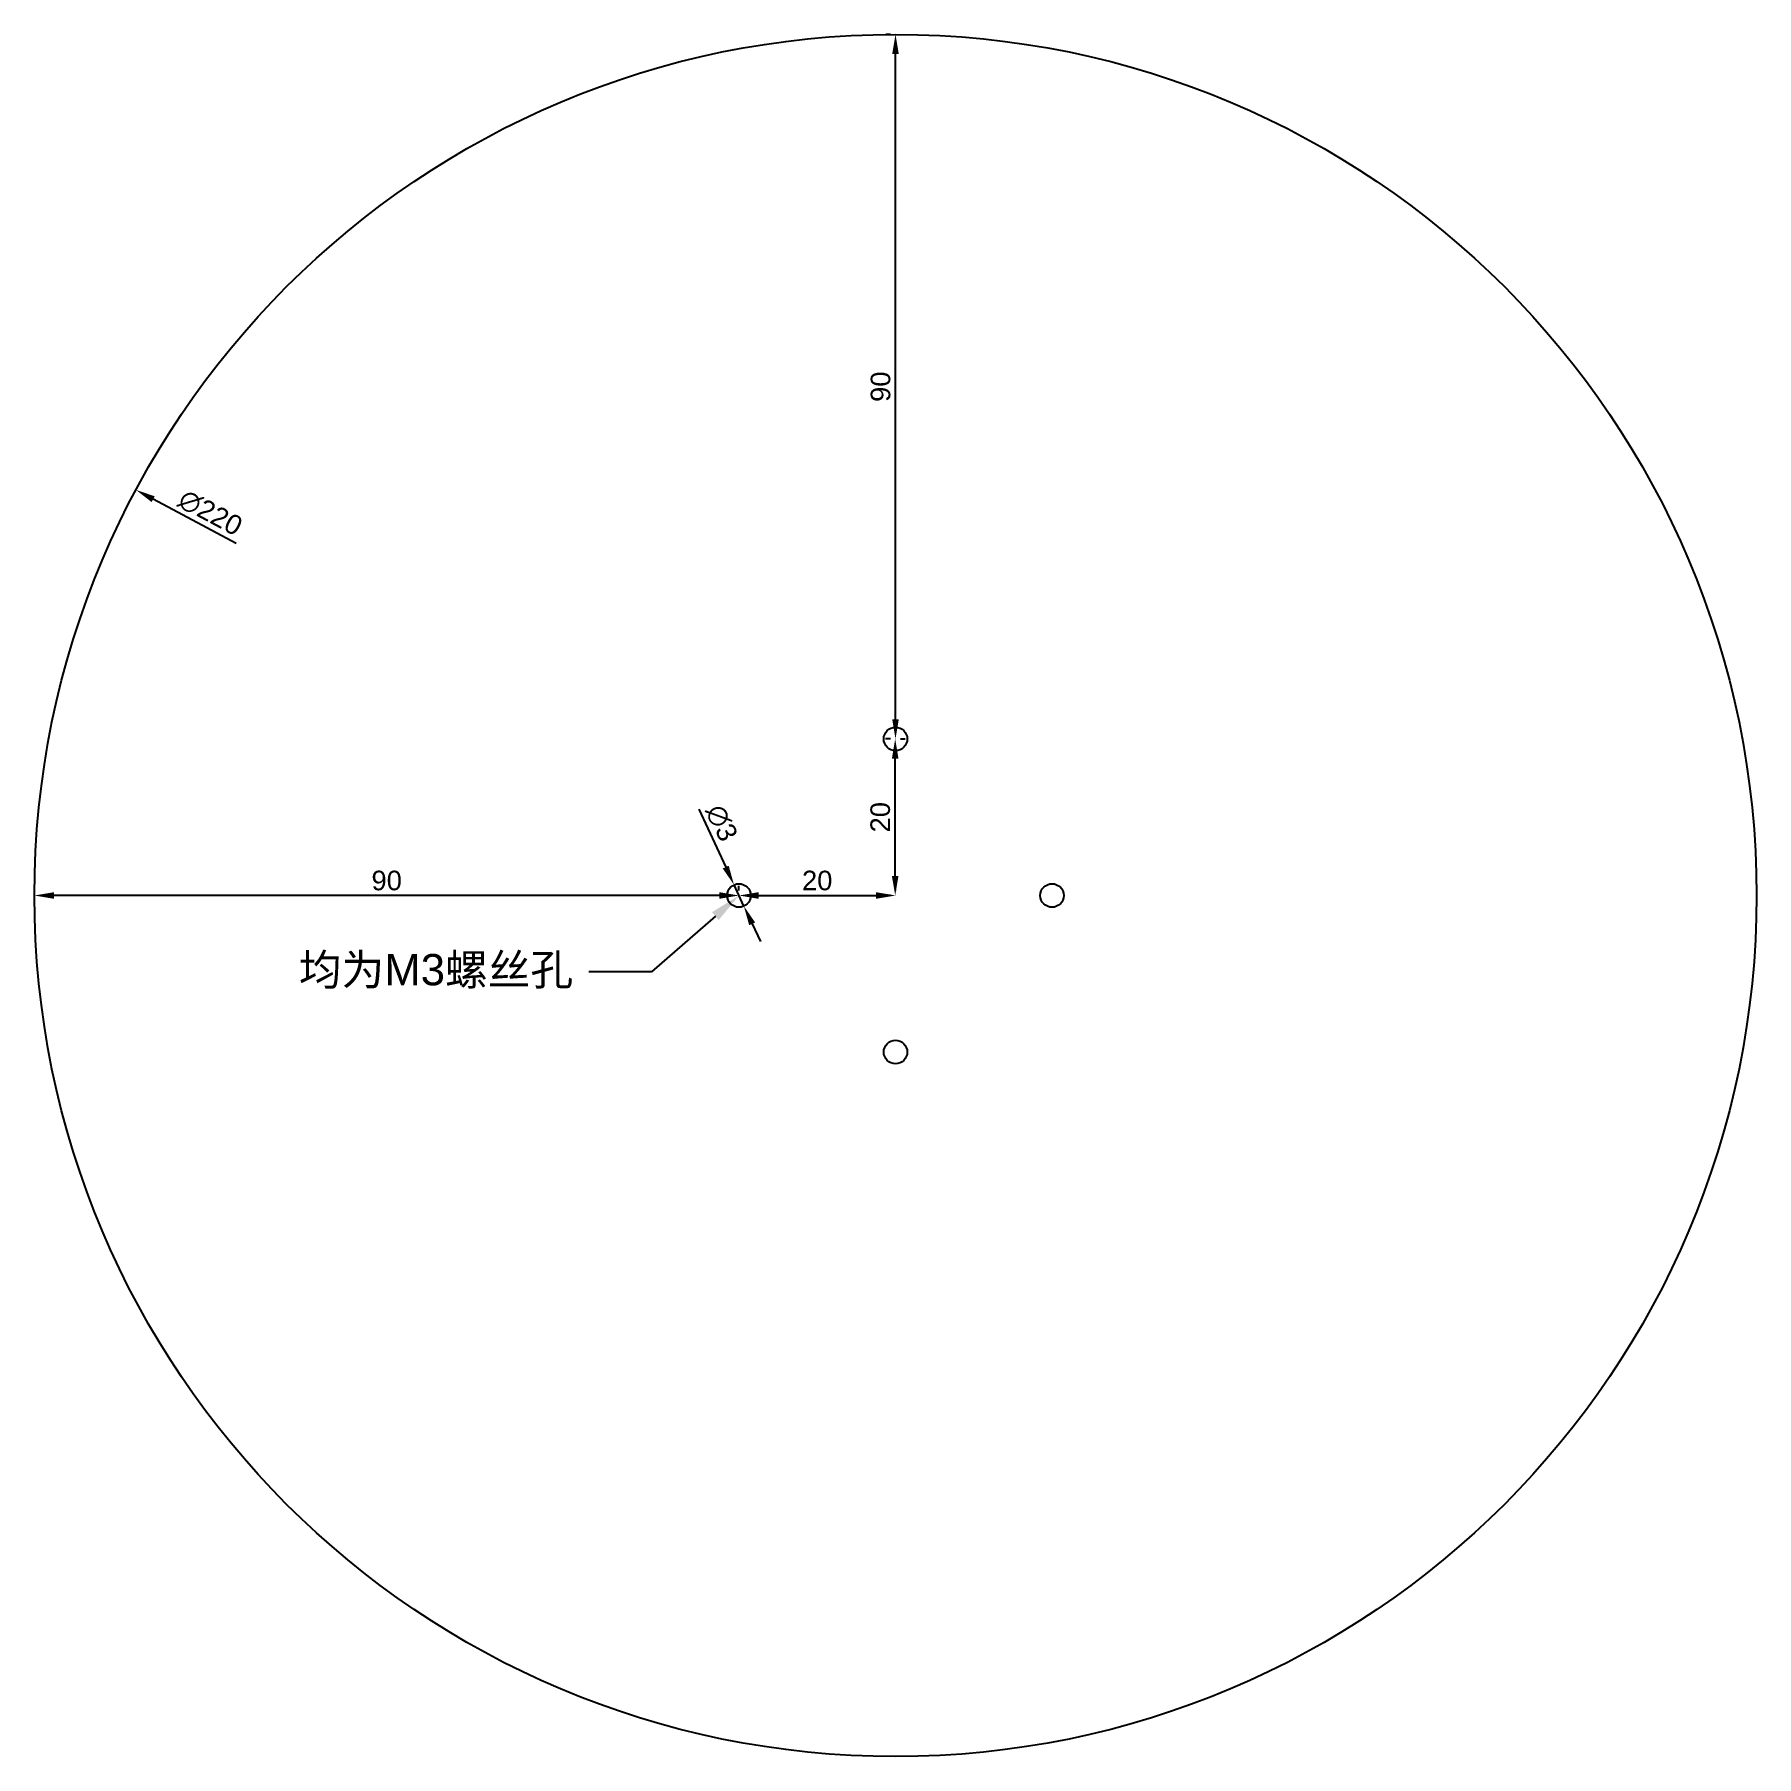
# Model space of a CAD drawing. Header units: millimetres. Extents: x 135 to 355, y 135 to 355.
import ezdxf
from ezdxf import colors
from ezdxf.entities.mleader import LeaderData, LeaderLine
from ezdxf.math import Vec2, Vec3

# ---------------------------------------------------------------- set-up
doc = ezdxf.new("R2010")
doc.units = ezdxf.units.MM
doc.styles.get("Standard").update_dxf_attribs({"font": 'arial.ttf'})
doc.dimstyles.new('ISO-25', dxfattribs={"dimtxt": 2.5, "dimasz": 2.5, "dimexe": 1.25, "dimexo": 0.625, "dimtad": 1, "dimtxsty": 'Standard', "dimcen": 2.5, "dimadec": 0, "dimazin": 0, "dimtfac": 1, "dimtmove": 0, "dimatfit": 3, "dimfxl": 1, "dimarcsym": 0})

# ---------------------------------------------------------------- blocks, each defined once
blk = doc.blocks.new('*D44')
at = {"color": 0, "lineweight": -2, "transparency": 16777216}
for p, q in [((135, 245.63), (135, 246.25)), ((222.5, 245), (137.5, 245)), ((225, 245.63), (225, 246.25))]:
    blk.add_line(p, q, dxfattribs=at)
at = {"color": 0, "transparency": 16777216}
for points in [[(137.5, 245.42), (137.5, 244.58), (135, 245)], [(222.5, 245.42), (222.5, 244.58), (225, 245)]]:
    blk.add_solid(points, dxfattribs=at)
at = {"layer": 'Defpoints', "color": 0, "transparency": 16777216}
for p in [(135, 245), (135, 245), (225, 245)]:
    blk.add_point(p, dxfattribs=at)
at = {"color": 0, "transparency": 16777216, "insert": (180, 246.9), "char_height": 2.5, "attachment_point": 5}
blk.add_mtext('90', dxfattribs=at)
blk = doc.blocks.new('*D46')
at = {"color": 0, "lineweight": -2, "transparency": 16777216}
for p, q in [((244.38, 265), (243.71, 265)), ((244.96, 247.5), (244.96, 262.5)), ((244.38, 245), (243.71, 245))]:
    blk.add_line(p, q, dxfattribs=at)
at = {"color": 0, "transparency": 16777216}
for points in [[(244.54, 262.5), (245.38, 262.5), (244.96, 265)], [(244.54, 247.5), (245.38, 247.5), (244.96, 245)]]:
    blk.add_solid(points, dxfattribs=at)
at = {"layer": 'Defpoints', "color": 0, "transparency": 16777216}
for p in [(244.96, 265), (245, 265), (245, 245)]:
    blk.add_point(p, dxfattribs=at)
at = {"color": 0, "transparency": 16777216, "insert": (243.06, 255), "char_height": 2.5, "attachment_point": 5, "rotation": 90}
blk.add_mtext('20', dxfattribs=at)
blk = doc.blocks.new('*D47')
at = {"color": 0, "lineweight": -2, "transparency": 16777216}
for p, q in [((244.38, 355), (243.75, 355)), ((245, 267.5), (245, 352.5)), ((245.63, 265), (246.25, 265))]:
    blk.add_line(p, q, dxfattribs=at)
at = {"color": 0, "transparency": 16777216}
for points in [[(244.58, 352.5), (245.42, 352.5), (245, 355)], [(244.58, 267.5), (245.42, 267.5), (245, 265)]]:
    blk.add_solid(points, dxfattribs=at)
at = {"layer": 'Defpoints', "color": 0, "transparency": 16777216}
for p in [(245, 355), (245, 355), (245, 265)]:
    blk.add_point(p, dxfattribs=at)
at = {"color": 0, "transparency": 16777216, "insert": (243.1, 310), "char_height": 2.5, "attachment_point": 5, "rotation": 90}
blk.add_mtext('90', dxfattribs=at)
blk = doc.blocks.new('*D48')
at = {"color": 0, "lineweight": -2, "transparency": 16777216}
for p, q in [((225, 245.63), (225, 246.25)), ((227.5, 245), (242.5, 245)), ((245, 245.63), (245, 246.25))]:
    blk.add_line(p, q, dxfattribs=at)
at = {"color": 0, "transparency": 16777216}
for points in [[(227.5, 245.42), (227.5, 244.58), (225, 245)], [(242.5, 245.42), (242.5, 244.58), (245, 245)]]:
    blk.add_solid(points, dxfattribs=at)
at = {"layer": 'Defpoints', "color": 0, "transparency": 16777216}
for p in [(225, 245), (245, 245), (245, 245)]:
    blk.add_point(p, dxfattribs=at)
at = {"color": 0, "transparency": 16777216, "insert": (235, 246.9), "char_height": 2.5, "attachment_point": 5}
blk.add_mtext('20', dxfattribs=at)
blk = doc.blocks.new('*D50')
at = {"color": 0, "lineweight": -2, "transparency": 16777216}
for p, q in [((219.86, 256.01), (223.31, 248.62)), ((225.63, 243.64), (224.37, 246.36)), ((226.69, 241.38), (227.75, 239.11))]:
    blk.add_line(p, q, dxfattribs=at)
at = {"color": 0, "transparency": 16777216}
for points in [[(223.69, 248.8), (222.93, 248.45), (224.37, 246.36)], [(227.07, 241.55), (226.31, 241.2), (225.63, 243.64)]]:
    blk.add_solid(points, dxfattribs=at)
at = {"layer": 'Defpoints', "color": 0, "transparency": 16777216}
for p in [(224.37, 246.36), (225.63, 243.64)]:
    blk.add_point(p, dxfattribs=at)
at = {"color": 0, "transparency": 16777216, "insert": (222.78, 254.26), "char_height": 2.5, "attachment_point": 5, "rotation": 295.0112}
blk.add_mtext('∅3', dxfattribs=at)
blk = doc.blocks.new('*D51')
at = {"color": 0, "lineweight": -2, "transparency": 16777216}
blk.add_line((160.78, 289.97), (150.17, 295.63), dxfattribs=at)
at = {"color": 0, "transparency": 16777216}
blk.add_solid([(150.37, 296), (149.97, 295.26), (147.97, 296.81)], dxfattribs=at)
at = {"layer": 'Defpoints', "color": 0, "transparency": 16777216}
for p in [(147.97, 296.81), (342.03, 193.19)]:
    blk.add_point(p, dxfattribs=at)
at = {"color": 0, "transparency": 16777216, "insert": (157.47, 293.89), "char_height": 2.5, "attachment_point": 5, "rotation": 331.9011}
blk.add_mtext('∅220', dxfattribs=at)

msp = doc.modelspace()

# ---------------------------------------------------------------- linework, layer by layer
for centre, radius in [((245, 245), 110), ((245, 265), 1.5), ((225, 245), 1.5), ((265, 245), 1.5), ((245, 225), 1.5)]:
    msp.add_circle(centre, radius)

# ---------------------------------------------------------------- dimensions: what is measured, and where the dimension line sits
for base, p1, p2, picture, middle in [((245, 355), (245, 265), (245, 355), '*D47', (243.099, 310)), ((244.961, 265), (245, 245), (245, 265), '*D46', (243.06, 255))]:
    dim = msp.add_linear_dim(base=base, p1=p1, p2=p2, angle=90, dimstyle='ISO-25')
    dim.commit()
    dim.dimension.update_dxf_attribs({"geometry": picture, "text_midpoint": middle})
dim = msp.add_diameter_dim_2p(p1=(342.035, 193.19), p2=(147.965, 296.81), dimstyle='ISO-25')
dim.commit()
dim.dimension.update_dxf_attribs({"geometry": '*D51', "text_midpoint": (156.579, 292.21), "dimtype": 163})
dim = msp.add_diameter_dim_2p(p1=(225.634, 243.641), p2=(224.366, 246.359), dimstyle='ISO-25')
dim.commit()
dim.dimension.update_dxf_attribs({"geometry": '*D50', "text_midpoint": (222.781, 254.256)})
for base, p2, picture, middle in [((135, 245), (135, 245), '*D44', (180, 246.901)), ((245, 245), (245, 245), '*D48', (235, 246.901))]:
    dim = msp.add_linear_dim(base=base, p1=(225, 245), p2=p2, dimstyle='ISO-25')
    dim.commit()
    dim.dimension.update_dxf_attribs({"geometry": picture, "text_midpoint": middle})

# ---------------------------------------------------------------- leaders
ml = msp.add_multileader_mtext('Standard')
ml.set_content('{\\fSimSun|b0|i0|c134|p2;\\C256;均为\\fArial|b0|i0|c0|p34;M3\\fSimSun|b0|i0|c134|p2;螺丝孔}', color=256)
ml.set_leader_properties()
ml.build(insert=Vec2(0, 0))
ctx = ml.context
ctx.base_point, ctx.plane_origin = Vec3(165.948, 235.249), Vec3(225, 245)
ctx.text_align_type = 2
notes = []
notes.append((ctx, [(0, (1, 1, 0), (213.822, 235.249), (-1, 0), 8, [(0, [(225, 245)], 0, [])])]))
ctx.mtext.insert, ctx.mtext.alignment, ctx.mtext.flow_direction = Vec3(203.822, 237.529), 3, 5
for ctx, leaders in notes:
    for number, flags, end, landing, length, lines in leaders:
        leader = LeaderData()
        leader.index, (leader.has_last_leader_line, leader.has_dogleg_vector, leader.attachment_direction) = number, flags
        leader.last_leader_point, leader.dogleg_vector, leader.dogleg_length = Vec3(end), Vec3(landing), length
        for number, points, colour, breaks in lines:
            line = LeaderLine()
            line.index, line.vertices, line.color, line.breaks = number, Vec3.list(points), colors.encode_raw_color(colour), breaks
            leader.lines.append(line)
        ctx.leaders.append(leader)

doc.saveas('drawing.dxf')
